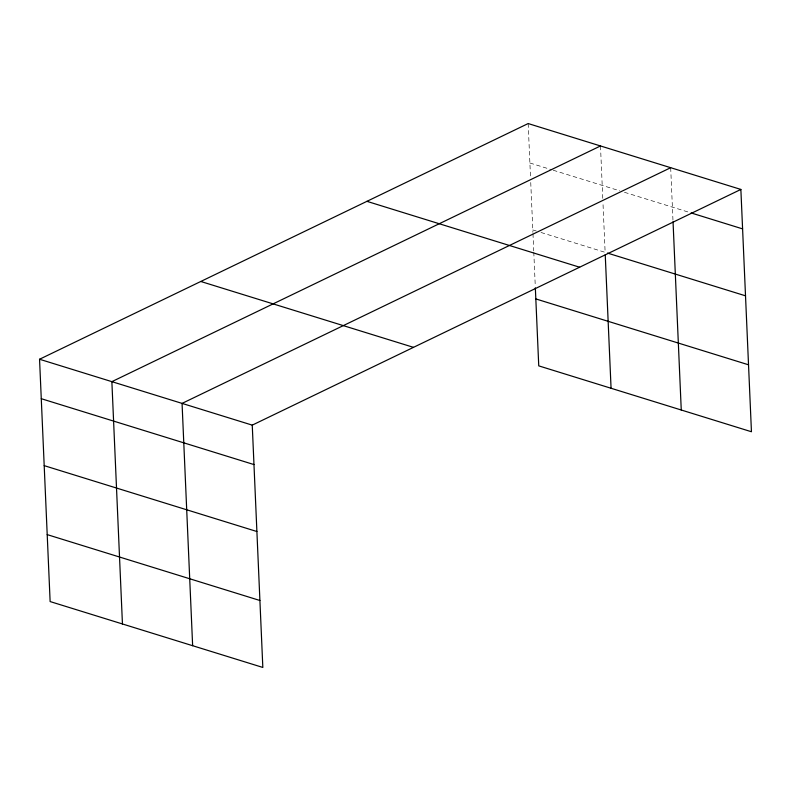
<?xml version="1.0" encoding="UTF-8"?>
<svg xmlns="http://www.w3.org/2000/svg" width="791" height="791" viewBox="0 0 791 791"><rect width="100%" height="100%" fill="white"/><g stroke="black" fill="none" stroke-linecap="round" stroke-linejoin="round"><path stroke-width="0.59" stroke-dasharray="3.96 2.97" d="M529.891 162.995L552.049 169.857M553.216 170.223L619.758 190.829M624.435 192.282L689.95 212.571M532.818 229.944L536.318 231.021M540.975 232.465L605.135 252.339L602.95 202.437M670.679 167.702L672.983 220.521M600.488 145.959L602.9 201.221M528.17 123.554L530.534 177.599M530.741 182.474L532.926 232.406M532.976 233.632L533.727 250.876M533.787 252.111L535.289 286.599"/><path stroke-width="1.19" d="M740.87 189.435L252.25 425.133L262.83 667.446L50.13 601.565L39.55 359.252L528.17 123.554L740.87 189.435L751.45 431.748L538.75 365.867L535.339 287.835M600.488 145.959L111.867 381.658L122.447 623.961M670.679 167.702L182.059 403.4L192.638 645.703M691.116 212.937L742.591 228.876M607.468 253.071L745.518 295.824M366.925 201.339L579.625 267.22M535.823 298.919L748.523 364.799M200.795 281.477L413.495 347.358M39.55 359.252L252.25 425.133M41.27 398.694L253.97 464.574M44.197 465.642L256.897 531.522M47.203 534.617L259.903 600.498M673.042 221.747L681.259 410.005M605.244 254.801L611.067 388.262"/></g></svg>
